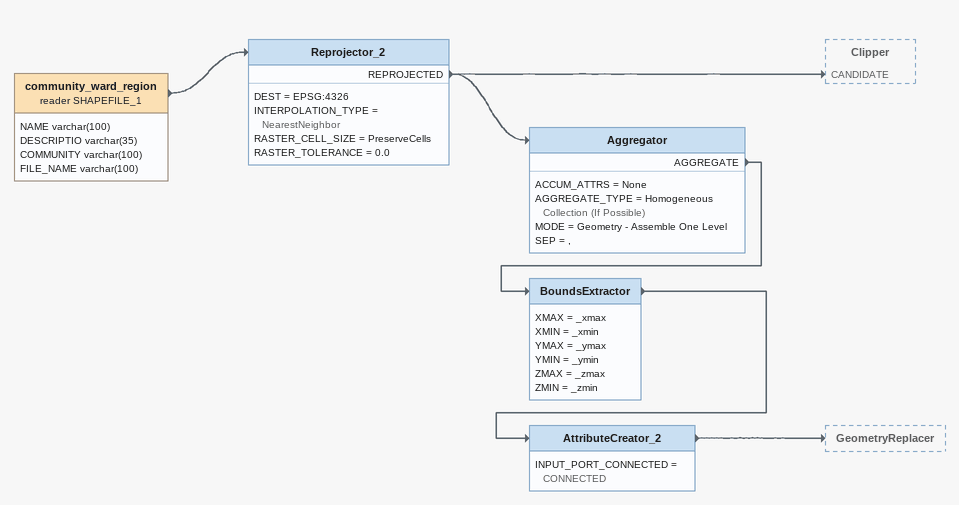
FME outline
community_ward_region (reader SHAPEFILE_1)
    attributes: NAME varchar(100), DESCRIPTIO varchar(35), COMMUNITY varchar(100), FILE_NAME varchar(100)
    -> Reprojector_2
Reprojector_2
    DEST = EPSG:4326
    INTERPOLATION_TYPE = NearestNeighbor
    RASTER_CELL_SIZE = PreserveCells
    RASTER_TOLERANCE = 0.0
    REPROJECTED -> Clipper [CANDIDATE]
    REPROJECTED -> Aggregator
Aggregator
    ACCUM_ATTRS = None
    AGGREGATE_TYPE = Homogeneous Collection (If Possible)
    MODE = Geometry - Assemble One Level
    SEP = ,
    AGGREGATE -> BoundsExtractor
BoundsExtractor
    XMAX = _xmax
    XMIN = _xmin
    YMAX = _ymax
    YMIN = _ymin
    ZMAX = _zmax
    ZMIN = _zmin
    -> AttributeCreator_2
AttributeCreator_2
    INPUT_PORT_CONNECTED = CONNECTED
    -> GeometryReplacer
